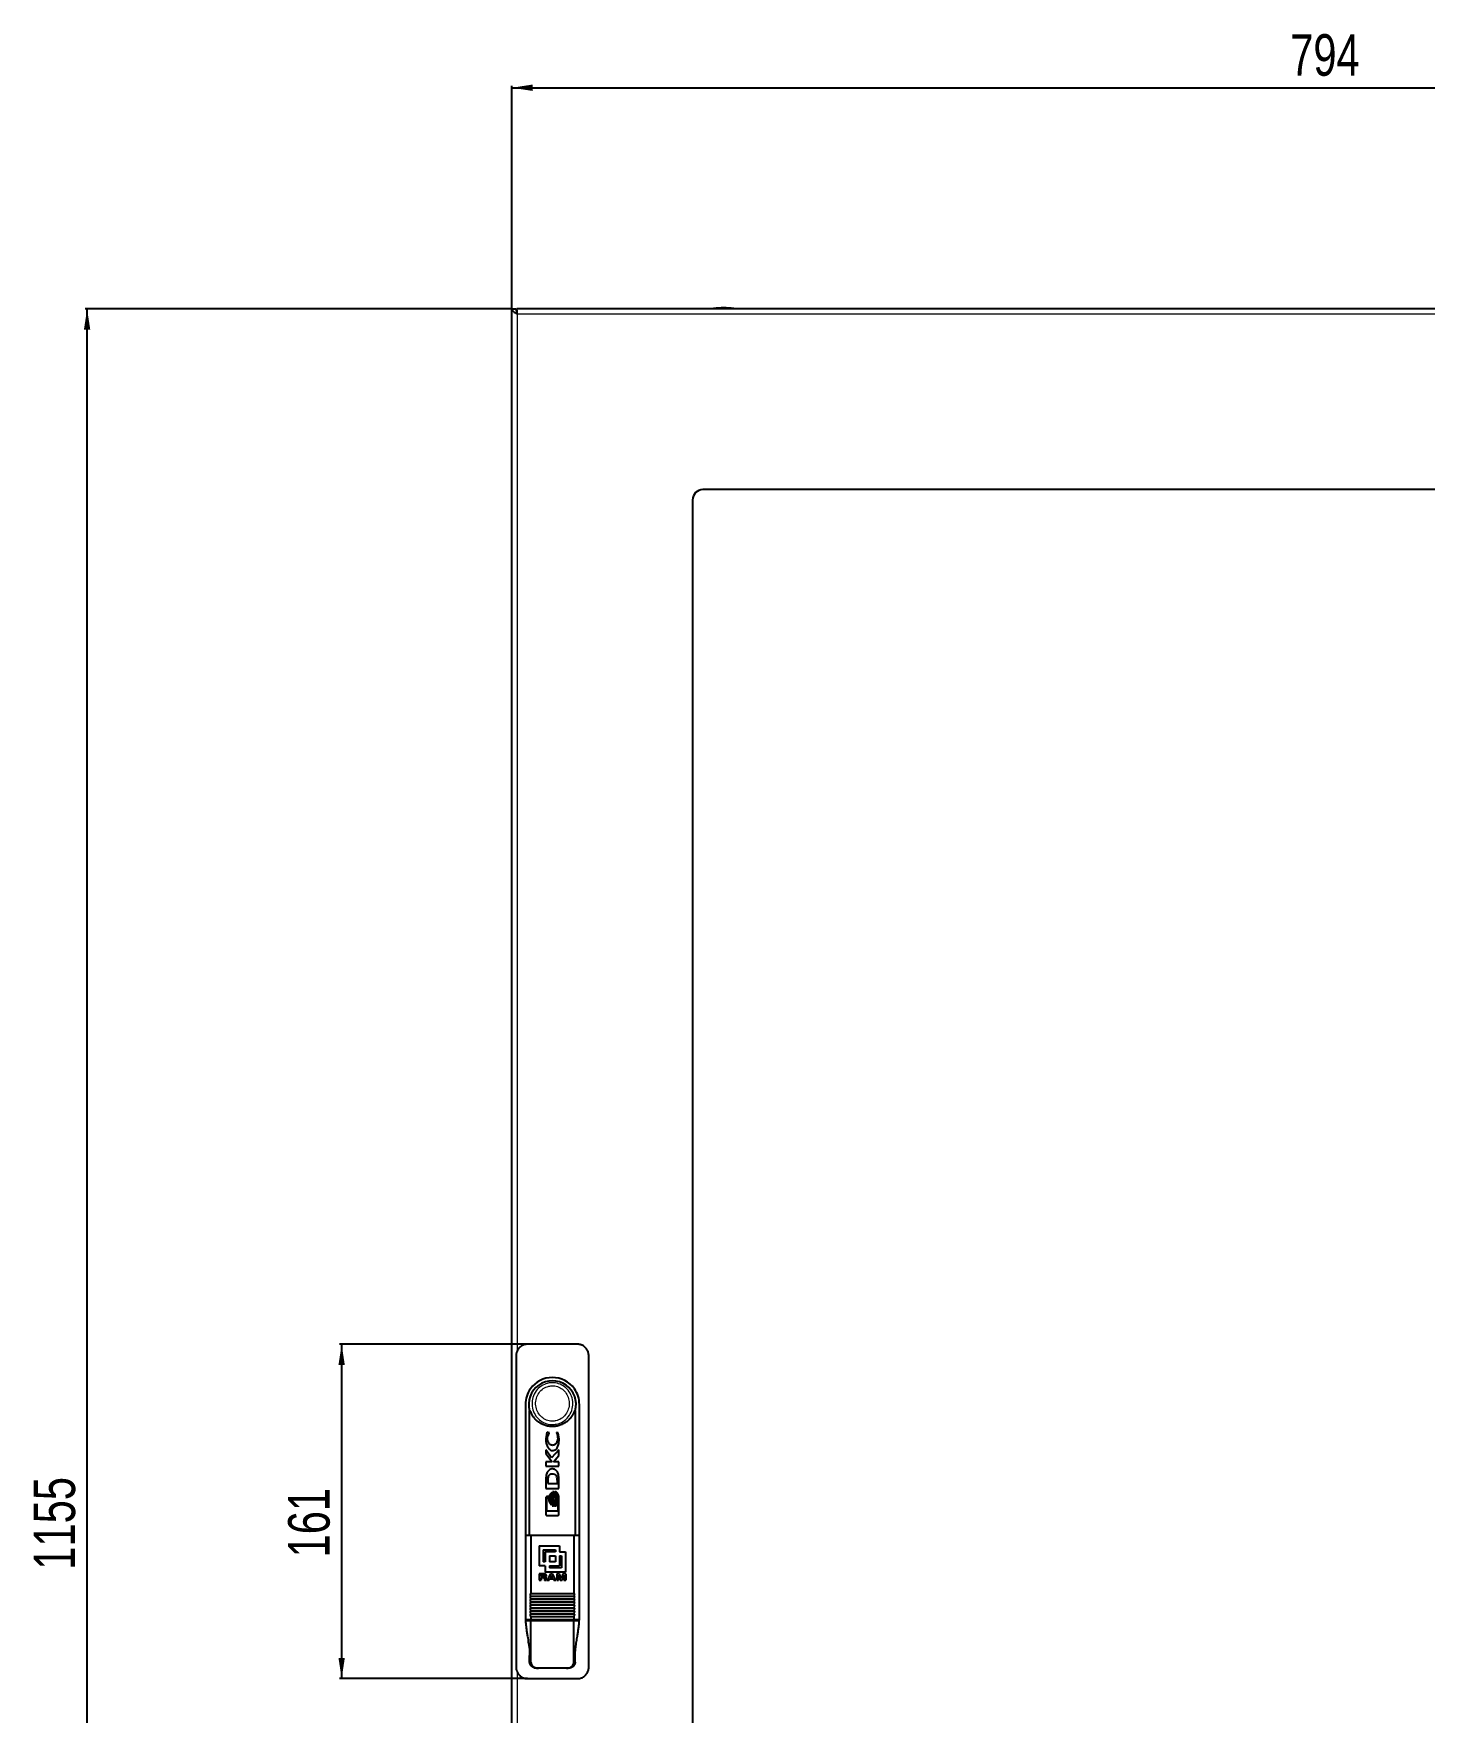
# Model space of a CAD drawing. Header units: millimetres. Extents: x -760 to 1814, y -649 to 978.
# Drawn here: x -760 to -90, y 96 to 905 of the extents above; entities that cross this region are included whole.
import ezdxf

# ---------------------------------------------------------------- set-up
doc = ezdxf.new("R2010")
doc.units = ezdxf.units.MM
doc.layers.add('FORMAT', color=7, linetype='Continuous')
doc.styles.add('SLDTEXTSTYLE0', font='TXT', dxfattribs={"width": 0.75})
doc.dimstyles.new('SLDDIMSTYLE0', dxfattribs={"dimtxt": 20, "dimasz": 10, "dimexe": 0, "dimexo": 0.0625, "dimgap": 5, "dimtad": 2, "dimdec": 1, "dimrnd": 1e-09, "dimzin": 12, "dimdsep": 46, "dimtxsty": 'SLDTEXTSTYLE0', "dimsah": 1, "dimcen": 0.09, "dimadec": 0, "dimazin": 3, "dimtfac": 1, "dimtofl": 0, "dimtmove": 0, "dimatfit": 3, "dimfxl": 0, "dimfrac": 2, "dimtolj": 1, "dimtzin": 12, "dimarcsym": 0})

# ---------------------------------------------------------------- blocks, each defined once
blk = doc.blocks.new('_D')
at = {"layer": 'FORMAT'}
for p, q in [((-529.84, 771.93), (-529.84, 879.42)), ((-529.84, 878.42), (264.16, 878.42)), ((264.16, 771.93), (264.16, 879.42))]:
    blk.add_line(p, q, dxfattribs=at)
for points in [[(-529.84, 878.42), (-519.84, 876.88), (-519.84, 879.96)], [(264.16, 878.42), (254.16, 879.96), (254.16, 876.88)]]:
    blk.add_solid(points, dxfattribs=at)
at = {"layer": 'FORMAT', "insert": (-155.01, 904.2), "char_height": 20, "attachment_point": 1, "style": 'SLDTEXTSTYLE0'}
blk.add_mtext('794', dxfattribs=at)
blk = doc.blocks.new('_D_1')
at = {"layer": 'FORMAT'}
for p, q in [((-529.85, 771.92), (-735.44, 771.92)), ((-734.44, -383.08), (-734.44, 771.92)), ((-529.85, -383.08), (-735.44, -383.08))]:
    blk.add_line(p, q, dxfattribs=at)
for points in [[(-734.44, 771.92), (-735.97, 761.92), (-732.9, 761.92)], [(-734.44, -383.08), (-732.9, -373.08), (-735.97, -373.08)]]:
    blk.add_solid(points, dxfattribs=at)
at = {"layer": 'FORMAT', "insert": (-760.22, 164.87), "char_height": 20, "attachment_point": 1, "rotation": 90, "style": 'SLDTEXTSTYLE0'}
blk.add_mtext('1155', dxfattribs=at)
blk = doc.blocks.new('_D_4')
at = {"layer": 'FORMAT'}
for p, q in [((-522.35, 273.42), (-612.85, 273.42)), ((-611.85, 273.42), (-611.85, 112.42)), ((-522.35, 112.42), (-612.85, 112.42))]:
    blk.add_line(p, q, dxfattribs=at)
for points in [[(-611.85, 273.42), (-613.38, 263.42), (-610.31, 263.42)], [(-611.85, 112.42), (-610.31, 122.42), (-613.38, 122.42)]]:
    blk.add_solid(points, dxfattribs=at)
at = {"layer": 'FORMAT', "insert": (-637.63, 170.76), "char_height": 20, "attachment_point": 1, "rotation": 90, "style": 'SLDTEXTSTYLE0'}
blk.add_mtext('161', dxfattribs=at)

msp = doc.modelspace()

# ---------------------------------------------------------------- linework, layer by layer
at = {"color": 7, "linetype": 'Continuous', "lineweight": 25}
for p, q in [((-529.84, 771.92), (-527.84, 771.92)), ((-529.84, -383.08), (-529.84, 771.92)), ((261.86, 771.92), (-527.54, 771.92)), ((-527.54, 770.19), (-527.54, 771.92)), ((-442.84, 679.92), (-442.84, -291.08)), ((172.16, 684.92), (-437.84, 684.92)), ((-527.84, 267.92), (-527.84, 117.92)), ((-498.34, 273.42), (-522.34, 273.42)), ((-492.84, 117.92), (-492.84, 267.92)), ((-523.34, 244.42), (-523.34, 141.42)), ((-497.34, 141.42), (-497.34, 244.42)), ((-521.34, 181.42), (-521.34, 241.42)), ((-521.34, 241.42), (-521.34, 241.42)), ((-499.34, 241.42), (-499.34, 181.42)), ((-499.34, 241.42), (-499.34, 241.42)), ((-513.04, 231.1), (-513.57, 227.94)), ((-511.95, 230.72), (-513.04, 231.1)), ((-511.95, 230.43), (-511.95, 230.72)), ((-507.55, 230.7), (-508.36, 230.98)), ((-508.36, 230.98), (-508.36, 230.75)), ((-507.11, 227.92), (-507.55, 230.7)), ((-510.7, 218.75), (-513.49, 222.55)), ((-513.49, 222.55), (-513.49, 220.86)), ((-513.49, 220.86), (-510.53, 216.86)), ((-507.2, 222.64), (-510.7, 218.75)), ((-509.84, 216.86), (-507.2, 219.9)), ((-507.2, 219.9), (-507.2, 222.64)), ((-510.53, 216.86), (-513.49, 216.86)), ((-513.49, 216.86), (-513.49, 214.64)), ((-513.49, 214.64), (-507.2, 214.64)), ((-507.2, 216.86), (-509.84, 216.86)), ((-507.22, 209.06), (-507.4, 210.68)), ((-507.2, 214.64), (-507.2, 216.86)), ((-513.48, 208.24), (-513.48, 204)), ((-513.48, 204), (-507.19, 204)), ((-512.52, 208.9), (-512.61, 207.93)), ((-512.61, 207.93), (-512.61, 206.37)), ((-512.61, 206.37), (-507.97, 206.37)), ((-509.64, 202.3), (-510.31, 202.3)), ((-508.55, 202.3), (-509.25, 202.3)), ((-507.97, 206.37), (-507.97, 207.79)), ((-507.19, 208.06), (-507.22, 209.06)), ((-507.19, 208.04), (-507.19, 208.06)), ((-507.19, 208.02), (-507.19, 208.04)), ((-507.19, 204), (-507.19, 208.02)), ((-513.49, 199.42), (-513.49, 191.57)), ((-512.98, 193.03), (-512.98, 199.28)), ((-512.98, 199.28), (-512.39, 199.28)), ((-512.39, 200.07), (-512.83, 200.07)), ((-512.39, 199.28), (-512.39, 200.07)), ((-510.67, 196.1), (-510.4, 196.24)), ((-510.38, 201.77), (-510.61, 201.92)), ((-510.47, 195.63), (-509.79, 195.63)), ((-510.25, 196.35), (-510.01, 196.63)), ((-510.01, 201.37), (-510.24, 201.65)), ((-509.9, 199), (-509.63, 200.56)), ((-509.62, 197.43), (-509.9, 199)), ((-509.63, 200.56), (-509.86, 201.12)), ((-509.85, 196.87), (-509.62, 197.43)), ((-509.4, 195.63), (-508.7, 195.63)), ((-507.68, 196.71), (-507.68, 193.03)), ((-507.2, 191.57), (-507.2, 199.42)), ((-507.68, 193.03), (-512.98, 193.03)), ((-512.83, 190.92), (-507.85, 190.92)), ((-523.31, 181.42), (-523.31, 140.92)), ((-523.31, 181.42), (-520.68, 181.42)), ((-520.68, 181.42), (-500, 181.42)), ((-520.68, 181.42), (-520.68, 153.42)), ((-500, 181.42), (-500, 153.42)), ((-500, 181.42), (-497.38, 181.42)), ((-497.38, 181.42), (-497.38, 140.92)), ((-516.68, 176.42), (-506.92, 176.42)), ((-516.68, 176.42), (-516.68, 166.66)), ((-514.73, 174.47), (-514.73, 168.61)), ((-514.73, 174.47), (-508.88, 174.47)), ((-508.88, 173.49), (-513.76, 173.49)), ((-513.76, 173.49), (-513.76, 168.61)), ((-511.8, 171.54), (-511.8, 168.61)), ((-511.8, 171.54), (-508.88, 171.54)), ((-508.88, 174.47), (-508.88, 173.49)), ((-508.88, 171.54), (-508.88, 168.61)), ((-506.92, 176.42), (-506.92, 173.49)), ((-506.92, 173.49), (-504, 173.49)), ((-506.92, 171.54), (-506.92, 166.66)), ((-506.92, 171.54), (-505.95, 171.54)), ((-505.95, 171.54), (-505.95, 165.69)), ((-504, 173.49), (-504, 163.73)), ((-513.76, 166.66), (-516.68, 166.66)), ((-514.62, 162.86), (-516.68, 162.86)), ((-516.68, 162.86), (-516.68, 159.89)), ((-515.81, 162.36), (-515.81, 161.57)), ((-515.81, 162.36), (-514.74, 162.36)), ((-513.76, 168.61), (-514.73, 168.61)), ((-513.76, 166.66), (-513.76, 163.73)), ((-504, 163.73), (-513.76, 163.73)), ((-511.3, 162.86), (-512.84, 159.89)), ((-508.88, 168.61), (-511.8, 168.61)), ((-511.8, 166.66), (-511.8, 165.69)), ((-511.8, 166.66), (-506.92, 166.66)), ((-505.95, 165.69), (-511.8, 165.69)), ((-511.38, 160.99), (-510.79, 162.26)), ((-510.28, 162.86), (-511.3, 162.86)), ((-510.79, 162.26), (-510.19, 160.99)), ((-508.72, 159.89), (-510.28, 162.86)), ((-506.95, 162.86), (-508.27, 162.86)), ((-508.27, 162.86), (-508.27, 159.89)), ((-507.43, 162.29), (-507.43, 159.89)), ((-507.43, 162.29), (-506.55, 159.89)), ((-506.1, 160.6), (-506.95, 162.86)), ((-505.25, 162.86), (-506.1, 160.6)), ((-505.64, 159.89), (-504.76, 162.29)), ((-503.93, 162.86), (-505.25, 162.86)), ((-504.76, 162.29), (-504.76, 159.89)), ((-503.93, 162.86), (-503.93, 159.89)), ((-516.68, 159.89), (-515.81, 159.89)), ((-514.78, 161.57), (-515.81, 161.57)), ((-515.81, 161.07), (-515.81, 159.89)), ((-515.81, 161.07), (-514.88, 161.07)), ((-514.24, 160.59), (-514.23, 160.27)), ((-514.1, 159.89), (-513.14, 159.89)), ((-513.31, 160.32), (-513.33, 160.68)), ((-513.31, 160.32), (-513.31, 160.31)), ((-513.14, 159.98), (-513.14, 159.89)), ((-512.84, 159.89), (-511.9, 159.89)), ((-511.9, 159.89), (-511.62, 160.5)), ((-511.62, 160.5), (-509.95, 160.5)), ((-510.19, 160.99), (-511.38, 160.99)), ((-509.95, 160.5), (-509.65, 159.89)), ((-509.65, 159.89), (-508.72, 159.89)), ((-508.27, 159.89), (-507.43, 159.89)), ((-506.55, 159.89), (-505.64, 159.89)), ((-504.76, 159.89), (-503.93, 159.89)), ((-520.94, 153.32), (-520.74, 153.32)), ((-499.94, 153.32), (-520.74, 153.32)), ((-499.94, 151.92), (-520.74, 151.92)), ((-499.94, 150.52), (-520.74, 150.52)), ((-499.94, 149.12), (-520.74, 149.12)), ((-499.94, 147.72), (-520.74, 147.72)), ((-499.94, 146.32), (-520.74, 146.32)), ((-499.94, 153.32), (-499.74, 153.32)), ((-499.94, 151.92), (-499.74, 151.92)), ((-499.94, 150.52), (-499.74, 150.52)), ((-499.94, 149.12), (-499.74, 149.12)), ((-499.94, 147.72), (-499.74, 147.72)), ((-499.94, 146.32), (-499.74, 146.32)), ((-523.31, 140.92), (-520.68, 140.92)), ((-523.31, 140.42), (-520.68, 140.42)), ((-521.34, 140.42), (-521.34, 140.92)), ((-499.94, 144.92), (-520.74, 144.92)), ((-499.94, 143.52), (-520.74, 143.52)), ((-520.68, 142.22), (-520.68, 140.92)), ((-520.68, 140.92), (-500, 140.92)), ((-520.68, 120.42), (-520.68, 140.42)), ((-520.68, 140.42), (-500, 140.42)), ((-500, 142.22), (-500, 140.92)), ((-500, 140.92), (-497.38, 140.92)), ((-500, 120.42), (-500, 140.42)), ((-500, 140.42), (-497.38, 140.42)), ((-499.94, 144.92), (-499.74, 144.92)), ((-499.94, 143.52), (-499.74, 143.52)), ((-499.34, 140.92), (-499.34, 140.42)), ((-521.3, 120.42), (-521.3, 123.51)), ((-499.38, 120.42), (-499.38, 123.51)), ((-517.07, 117.42), (-518, 117.42)), ((-503.61, 117.42), (-517.07, 117.42)), ((-502.68, 117.42), (-503.61, 117.42)), ((-522.34, 112.42), (-498.34, 112.42))]:
    msp.add_line(p, q, dxfattribs=at)
at = {"color": 8, "linetype": 'Continuous', "lineweight": 18}
for p, q in [((261.56, 769.32), (-527.24, 769.32)), ((-527.24, 769.32), (-527.24, 270.41)), ((-427.84, 772.05), (-432.7, 772.05)), ((-427.84, 772.17), (-432.59, 772.17)), ((-423.09, 772.17), (-427.84, 772.17)), ((-422.98, 772.05), (-427.84, 772.05)), ((-520.68, 153.42), (-500, 153.42)), ((-527.24, 115.45), (-527.24, -380.48)), ((-521.3, 120.42), (-520.68, 120.42)), ((-500, 120.42), (-499.38, 120.42))]:
    msp.add_line(p, q, dxfattribs=at)
at = {"color": 7, "linetype": 'Continuous', "lineweight": 25}
for centre, radius, start, end in [((-432.58, 772.05), 0.126, 96.02558, 180), ((-406.94, 771.98), 25.77, 179.86102, 180.13898), ((-427.84, 727.17), 45.25, 90.0016, 96.02558), ((-427.84, 727.17), 45.25, 83.97442, 89.9984), ((-423.1, 772.05), 0.126, 0, 83.97442), ((-448.75, 771.98), 25.77, 359.86102, 0.13898), ((-437.84, 679.92), 5, 90, 180), ((-510.34, 244.42), 13, 144.60565, 180), ((-510.34, 244.42), 11.4, 344.74488, 195.25752), ((-510.34, 244.42), 13, 35.39435, 144.60565), ((-510.34, 244.42), 13, 0, 35.39435), ((-510.34, 141.42), 13, 180, 184.41172), ((-510.34, 141.42), 13, 355.58829, 0)]:
    msp.add_arc(centre, radius, start, end, dxfattribs=at)
for points, knots in [([(-529.84, 771.92), (-529.84, 771.81), (-529.82, 771.7), (-529.76, 771.49), (-529.71, 771.38), (-529.58, 771.16), (-529.5, 771.05), (-529.31, 770.84), (-529.2, 770.73), (-528.96, 770.51), (-528.82, 770.4), (-528.54, 770.19), (-528.39, 770.08), (-527.92, 769.75), (-527.58, 769.54), (-527.24, 769.32)], [0, 0, 0, 0, 0.125, 0.125, 0.25, 0.25, 0.375, 0.375, 0.5, 0.5, 0.625, 0.625, 0.75, 0.75, 1, 1, 1, 1]), ([(-527.84, 771.92), (-527.84, 771.49), (-527.78, 771.06), (-527.55, 770.19), (-527.4, 769.76), (-527.24, 769.32)], [0, 0, 0, 0, 0.5, 0.5, 1, 1, 1, 1]), ([(-527.24, 769.32), (-527.27, 769.66), (-527.29, 770), (-527.34, 770.63), (-527.37, 770.92), (-527.42, 771.4), (-527.44, 771.59), (-527.49, 771.85), (-527.52, 771.92), (-527.54, 771.92)], [0, 0, 0, 0, 0.25, 0.25, 0.5, 0.5, 0.75, 0.75, 1, 1, 1, 1]), ([(-522.34, 273.42), (-522.49, 273.42), (-522.8, 273.41), (-523.26, 273.35), (-523.71, 273.25), (-524.11, 273.14), (-524.52, 272.98), (-524.93, 272.78), (-525.38, 272.52), (-525.76, 272.24), (-526.17, 271.88), (-526.6, 271.43), (-526.96, 270.93), (-527.27, 270.39), (-527.52, 269.83), (-527.68, 269.26), (-527.79, 268.73), (-527.83, 268.33), (-527.84, 268.02), (-527.84, 267.92)], [0, 0, 0, 0, 0.053023, 0.106463, 0.160421, 0.214809, 0.248565, 0.313564, 0.373339, 0.429609, 0.475267, 0.562923, 0.644347, 0.690005, 0.777661, 0.859085, 0.894152, 0.964595, 1, 1, 1, 1]), ([(-492.84, 267.92), (-492.84, 268), (-492.84, 268.23), (-492.88, 268.61), (-492.95, 269.07), (-493.05, 269.44), (-493.22, 269.96), (-493.47, 270.53), (-493.81, 271.05), (-494.18, 271.54), (-494.61, 271.99), (-495.1, 272.37), (-495.55, 272.67), (-495.96, 272.89), (-496.45, 273.1), (-496.83, 273.21), (-497.25, 273.32), (-497.73, 273.4), (-498.14, 273.42), (-498.34, 273.42)], [0, 0, 0, 0, 0.026361, 0.079299, 0.132997, 0.187473, 0.214842, 0.321014, 0.402187, 0.429556, 0.535729, 0.616903, 0.644273, 0.72354, 0.777239, 0.831716, 0.859086, 0.929219, 1, 1, 1, 1]), ([(-499.34, 241.42), (-499.35, 241.4), (-499.37, 241.32), (-499.42, 241.22), (-499.49, 241.15), (-499.55, 241.12), (-499.61, 241.12), (-499.65, 241.13), (-499.69, 241.16), (-499.73, 241.17), (-499.75, 241.21), (-499.78, 241.2), (-499.81, 241.16), (-499.89, 241.02), (-499.98, 240.81), (-500.11, 240.52), (-500.25, 240.18), (-500.44, 239.78), (-500.65, 239.39), (-500.9, 238.96), (-501.24, 238.44), (-501.7, 237.84), (-502.11, 237.36), (-502.48, 236.99), (-502.9, 236.59), (-503.47, 236.11), (-504.21, 235.58), (-504.87, 235.19), (-505.42, 234.92), (-505.97, 234.66), (-506.69, 234.38), (-507.58, 234.12), (-508.34, 233.96), (-508.96, 233.88), (-509.58, 233.81), (-510.3, 233.78), (-511.19, 233.82), (-511.98, 233.9), (-512.65, 234.03), (-513.31, 234.18), (-514.01, 234.39), (-514.59, 234.62), (-515.12, 234.85), (-515.46, 235.01), (-515.88, 235.24), (-516.19, 235.42), (-516.72, 235.75), (-517.3, 236.18), (-517.97, 236.75), (-518.52, 237.31), (-518.93, 237.79), (-519.25, 238.19), (-519.55, 238.61), (-519.88, 239.13), (-520.13, 239.58), (-520.3, 239.92), (-520.4, 240.13), (-520.51, 240.36), (-520.61, 240.62), (-520.72, 240.86), (-520.8, 241.03), (-520.85, 241.13), (-520.89, 241.18), (-520.91, 241.21), (-520.94, 241.19), (-520.98, 241.16), (-521.04, 241.13), (-521.1, 241.12), (-521.16, 241.13), (-521.2, 241.16), (-521.24, 241.2), (-521.29, 241.27), (-521.32, 241.37), (-521.34, 241.42)], [0, 0, 0, 0, 0.007429, 0.022366, 0.037562, 0.053017, 0.060786, 0.067374, 0.073961, 0.080589, 0.08425, 0.085866, 0.088472, 0.091878, 0.103753, 0.109329, 0.120579, 0.137541, 0.148867, 0.160012, 0.182366, 0.204942, 0.227741, 0.239178, 0.252537, 0.279364, 0.306563, 0.334141, 0.347993, 0.361602, 0.38893, 0.41664, 0.44474, 0.458856, 0.47264, 0.500321, 0.523672, 0.552117, 0.571185, 0.585017, 0.612793, 0.636229, 0.640975, 0.664789, 0.669571, 0.683938, 0.697687, 0.7253, 0.748604, 0.777009, 0.796056, 0.805201, 0.823525, 0.841971, 0.860539, 0.869844, 0.87594, 0.882036, 0.892761, 0.900541, 0.906874, 0.910301, 0.913, 0.914838, 0.9167, 0.924526, 0.932352, 0.948085, 0.955997, 0.963249, 0.970501, 0.985183, 1, 1, 1, 1]), ([(-513.57, 227.94), (-513.54, 227.35), (-513.49, 226.17), (-512.99, 224.46), (-512.25, 223.15), (-511.42, 222.5), (-510.87, 222.27), (-510.57, 222.24), (-510.42, 222.23)], [0, 0, 0, 0, 0.250282, 0.499393, 0.748791, 0.874699, 0.937286, 1, 1, 1, 1]), ([(-512.74, 228), (-512.71, 228.44), (-512.65, 229.31), (-512.19, 230.06), (-511.95, 230.43)], [0, 0, 0, 0, 0.500963, 1, 1, 1, 1]), ([(-510.27, 224.74), (-510.46, 224.76), (-510.83, 224.79), (-511.35, 225.05), (-511.79, 225.4), (-512.26, 225.99), (-512.66, 226.87), (-512.72, 227.62), (-512.74, 228)], [0, 0, 0, 0, 0.124416, 0.248357, 0.373982, 0.500169, 0.7494, 1, 1, 1, 1]), ([(-510.42, 222.23), (-510.11, 222.26), (-509.5, 222.31), (-508.67, 222.78), (-508.06, 223.48), (-507.51, 224.58), (-507.17, 226.09), (-507.13, 227.31), (-507.11, 227.92)], [0, 0, 0, 0, 0.125262, 0.250124, 0.375384, 0.500707, 0.750322, 1, 1, 1, 1]), ([(-507.8, 228), (-507.83, 227.62), (-507.88, 226.87), (-508.28, 226), (-508.74, 225.41), (-509.18, 225.05), (-509.7, 224.79), (-510.08, 224.76), (-510.27, 224.74)], [0, 0, 0, 0, 0.249965, 0.497821, 0.623014, 0.748581, 0.874284, 1, 1, 1, 1]), ([(-508.36, 230.75), (-508.19, 230.3), (-507.86, 229.42), (-507.82, 228.47), (-507.8, 228)], [0, 0, 0, 0, 0.500084, 1, 1, 1, 1]), ([(-512.83, 211.77), (-512.96, 211.5), (-513.22, 210.95), (-513.42, 209.75), (-513.46, 208.84), (-513.48, 208.24)], [0, 0, 0, 0, 0.249362, 0.499672, 1, 1, 1, 1]), ([(-507.4, 210.68), (-507.49, 210.98), (-507.67, 211.58), (-508.18, 212.37), (-508.87, 213.01), (-509.72, 213.41), (-510.67, 213.45), (-511.57, 213.14), (-512.3, 212.54), (-512.65, 212.03), (-512.83, 211.77)], [0, 0, 0, 0, 0.125557, 0.25014, 0.375477, 0.500068, 0.624419, 0.749377, 0.874071, 1, 1, 1, 1]), ([(-510.32, 210.92), (-510.6, 210.91), (-511.03, 210.9), (-511.57, 210.72), (-511.92, 210.47), (-512.17, 210.12), (-512.38, 209.6), (-512.47, 209.18), (-512.52, 208.9)], [0, 0, 0, 0, 0.249432, 0.37514, 0.499356, 0.623458, 0.749245, 1, 1, 1, 1]), ([(-507.97, 207.79), (-507.98, 208.16), (-508, 208.91), (-508.2, 209.87), (-508.68, 210.47), (-509.35, 210.87), (-509.93, 210.9), (-510.32, 210.92)], [0, 0, 0, 0, 0.248427, 0.497372, 0.622903, 0.74851, 1, 1, 1, 1]), ([(-510.31, 202.3), (-510.18, 202.21), (-509.93, 202.03), (-509.55, 201.53), (-509.09, 200.55), (-509.02, 199.62), (-508.97, 199)], [0, 0, 0, 0, 0.1256783, 0.2511395, 0.5015899, 1, 1, 1, 1]), ([(-508.3, 199), (-508.34, 199.62), (-508.41, 200.54), (-508.88, 201.53), (-509.25, 202.03), (-509.51, 202.21), (-509.64, 202.3)], [0, 0, 0, 0, 0.496168, 0.747703, 0.874111, 1, 1, 1, 1]), ([(-509.25, 202.3), (-509.12, 202.21), (-508.86, 202.03), (-508.49, 201.53), (-508.02, 200.55), (-507.95, 199.62), (-507.9, 199)], [0, 0, 0, 0, 0.125677, 0.251137, 0.501585, 1, 1, 1, 1]), ([(-507.2, 199.42), (-507.22, 199.69), (-507.27, 200.24), (-507.56, 201.01), (-507.88, 201.61), (-508.21, 202.06), (-508.44, 202.22), (-508.55, 202.3)], [0, 0, 0, 0, 0.249822, 0.49931, 0.748741, 0.874879, 1, 1, 1, 1]), ([(-512.83, 200.07), (-512.91, 200.06), (-513.08, 200.04), (-513.3, 199.89), (-513.42, 199.71), (-513.48, 199.55), (-513.48, 199.46), (-513.49, 199.42)], [0, 0, 0, 0, 0.249445, 0.498999, 0.74851, 0.873859, 1, 1, 1, 1]), ([(-510.61, 201.92), (-510.74, 201.86), (-511, 201.73), (-511.41, 201.32), (-511.76, 200.69), (-512.02, 199.86), (-512.04, 199.29), (-512.06, 199)], [0, 0, 0, 0, 0.1246, 0.248977, 0.500405, 0.749333, 1, 1, 1, 1]), ([(-512.06, 199), (-512.05, 198.72), (-512.02, 198.16), (-511.78, 197.34), (-511.44, 196.72), (-511.04, 196.3), (-510.79, 196.17), (-510.67, 196.1)], [0, 0, 0, 0, 0.2487307, 0.4973773, 0.750528, 0.8752331, 1, 1, 1, 1]), ([(-511.55, 199), (-511.5, 199.52), (-511.43, 200.3), (-510.97, 201.26), (-510.58, 201.6), (-510.38, 201.77)], [0, 0, 0, 0, 0.4989654, 0.749922, 1, 1, 1, 1]), ([(-510.4, 196.24), (-510.59, 196.41), (-510.98, 196.76), (-511.43, 197.71), (-511.5, 198.49), (-511.55, 199)], [0, 0, 0, 0, 0.249575, 0.500842, 1, 1, 1, 1]), ([(-510.24, 201.65), (-510.41, 201.48), (-510.75, 201.12), (-511.14, 200.22), (-511.2, 199.49), (-511.25, 199)], [0, 0, 0, 0, 0.2501927, 0.5001584, 1, 1, 1, 1]), ([(-511.25, 199), (-511.2, 198.52), (-511.14, 197.79), (-510.75, 196.89), (-510.42, 196.53), (-510.25, 196.35)], [0, 0, 0, 0, 0.499584, 0.749527, 1, 1, 1, 1]), ([(-510.74, 199), (-510.71, 199.42), (-510.67, 200.06), (-510.37, 200.85), (-510.13, 201.2), (-510.01, 201.37)], [0, 0, 0, 0, 0.50146, 0.750257, 1, 1, 1, 1]), ([(-510.01, 196.63), (-510.13, 196.8), (-510.37, 197.15), (-510.66, 197.95), (-510.7, 198.58), (-510.74, 199)], [0, 0, 0, 0, 0.250895, 0.500775, 1, 1, 1, 1]), ([(-508.97, 199), (-509.02, 198.35), (-509.1, 197.38), (-509.61, 196.36), (-510.03, 195.86), (-510.32, 195.71), (-510.47, 195.63)], [0, 0, 0, 0, 0.497146, 0.748374, 0.87465, 1, 1, 1, 1]), ([(-509.86, 201.12), (-510.02, 200.79), (-510.36, 200.12), (-510.39, 199.37), (-510.41, 199)], [0, 0, 0, 0, 0.498433, 1, 1, 1, 1]), ([(-510.41, 199), (-510.39, 198.62), (-510.36, 197.87), (-510.02, 197.2), (-509.85, 196.87)], [0, 0, 0, 0, 0.501471, 1, 1, 1, 1]), ([(-509.79, 195.63), (-509.65, 195.71), (-509.36, 195.86), (-508.94, 196.36), (-508.42, 197.38), (-508.35, 198.35), (-508.3, 199)], [0, 0, 0, 0, 0.125292, 0.251009, 0.501049, 1, 1, 1, 1]), ([(-507.9, 199), (-507.95, 198.35), (-508.03, 197.38), (-508.54, 196.36), (-508.96, 195.86), (-509.25, 195.71), (-509.4, 195.63)], [0, 0, 0, 0, 0.497154, 0.74838, 0.874653, 1, 1, 1, 1]), ([(-508.7, 195.63), (-508.59, 195.69), (-508.36, 195.8), (-507.99, 196.16), (-507.81, 196.49), (-507.68, 196.71)], [0, 0, 0, 0, 0.248111, 0.495863, 1, 1, 1, 1]), ([(-513.49, 191.57), (-513.48, 191.53), (-513.48, 191.44), (-513.43, 191.28), (-513.3, 191.1), (-513.08, 190.95), (-512.91, 190.93), (-512.83, 190.92)], [0, 0, 0, 0, 0.125388, 0.250591, 0.500192, 0.749805, 1, 1, 1, 1]), ([(-507.85, 190.92), (-507.77, 190.93), (-507.6, 190.95), (-507.38, 191.1), (-507.26, 191.28), (-507.2, 191.44), (-507.2, 191.53), (-507.2, 191.57)], [0, 0, 0, 0, 0.249437, 0.498997, 0.748516, 0.87386, 1, 1, 1, 1]), ([(-514.09, 161.97), (-514.1, 161.92), (-514.1, 161.84), (-514.16, 161.74), (-514.25, 161.66), (-514.45, 161.57), (-514.64, 161.57), (-514.78, 161.57)], [0, 0, 0, 0, 0.144848, 0.259554, 0.374146, 0.548842, 1, 1, 1, 1]), ([(-514.74, 162.36), (-514.6, 162.36), (-514.42, 162.35), (-514.22, 162.25), (-514.14, 162.16), (-514.1, 162.06), (-514.09, 162), (-514.09, 161.97)], [0, 0, 0, 0, 0.464779, 0.639498, 0.766783, 0.894486, 1, 1, 1, 1]), ([(-513.22, 162.02), (-513.22, 162.12), (-513.24, 162.28), (-513.35, 162.49), (-513.54, 162.66), (-513.96, 162.84), (-514.35, 162.85), (-514.62, 162.86)], [0, 0, 0, 0, 0.149141, 0.264134, 0.378852, 0.560232, 1, 1, 1, 1]), ([(-513.85, 161.33), (-513.74, 161.36), (-513.56, 161.41), (-513.36, 161.58), (-513.25, 161.77), (-513.22, 161.93), (-513.22, 162.01), (-513.22, 162.02)], [0, 0, 0, 0, 0.331473, 0.546481, 0.762526, 0.960277, 1, 1, 1, 1]), ([(-514.88, 161.07), (-514.77, 161.07), (-514.61, 161.06), (-514.43, 161), (-514.35, 160.94), (-514.28, 160.83), (-514.25, 160.71), (-514.25, 160.62), (-514.24, 160.59)], [0, 0, 0, 0, 0.362307, 0.499762, 0.603895, 0.707751, 0.888159, 1, 1, 1, 1]), ([(-514.23, 160.27), (-514.23, 160.24), (-514.22, 160.17), (-514.19, 160.04), (-514.15, 159.95), (-514.11, 159.9), (-514.1, 159.89)], [0, 0, 0, 0, 0.2561394, 0.5126978, 0.9190221, 1, 1, 1, 1]), ([(-513.33, 160.68), (-513.34, 160.79), (-513.36, 160.95), (-513.46, 161.14), (-513.63, 161.26), (-513.77, 161.3), (-513.85, 161.33)], [0, 0, 0, 0, 0.336422, 0.52346, 0.710673, 1, 1, 1, 1]), ([(-513.14, 159.98), (-513.16, 159.99), (-513.22, 160.02), (-513.27, 160.1), (-513.3, 160.2), (-513.31, 160.28), (-513.31, 160.31)], [0, 0, 0, 0, 0.20263, 0.420406, 0.728008, 1, 1, 1, 1]), ([(-520.68, 152.02), (-520.73, 152.24), (-520.79, 152.56), (-520.88, 153), (-520.92, 153.21), (-520.94, 153.32)], [0, 0, 0, 0, 0.499993, 0.749996, 1, 1, 1, 1]), ([(-520.68, 150.62), (-520.73, 150.84), (-520.79, 151.16), (-520.88, 151.6), (-520.92, 151.81), (-520.94, 151.92)], [0, 0, 0, 0, 0.499993, 0.749996, 1, 1, 1, 1]), ([(-520.68, 149.22), (-520.73, 149.44), (-520.79, 149.76), (-520.88, 150.2), (-520.92, 150.41), (-520.94, 150.52)], [0, 0, 0, 0, 0.499993, 0.749996, 1, 1, 1, 1]), ([(-520.68, 147.82), (-520.73, 148.04), (-520.79, 148.36), (-520.88, 148.8), (-520.92, 149.01), (-520.94, 149.12)], [0, 0, 0, 0, 0.499993, 0.749996, 1, 1, 1, 1]), ([(-520.68, 146.42), (-520.73, 146.64), (-520.79, 146.96), (-520.88, 147.4), (-520.92, 147.61), (-520.94, 147.72)], [0, 0, 0, 0, 0.4999933, 0.7499958, 1, 1, 1, 1]), ([(-520.68, 145.02), (-520.73, 145.24), (-520.79, 145.56), (-520.88, 146), (-520.92, 146.21), (-520.94, 146.32)], [0, 0, 0, 0, 0.499993, 0.749996, 1, 1, 1, 1]), ([(-520.74, 153.32), (-520.73, 153.32), (-520.71, 153.33), (-520.7, 153.35), (-520.69, 153.38), (-520.68, 153.41), (-520.68, 153.42), (-520.68, 153.42)], [0, 0, 0, 0, 0.295691, 0.568687, 0.759853, 0.951912, 1, 1, 1, 1]), ([(-520.74, 151.92), (-520.73, 151.92), (-520.71, 151.93), (-520.7, 151.95), (-520.69, 151.98), (-520.68, 152.01), (-520.68, 152.02), (-520.68, 152.02)], [0, 0, 0, 0, 0.295691, 0.568687, 0.759853, 0.951912, 1, 1, 1, 1]), ([(-520.74, 150.52), (-520.73, 150.52), (-520.71, 150.53), (-520.7, 150.55), (-520.69, 150.58), (-520.68, 150.61), (-520.68, 150.62), (-520.68, 150.62)], [0, 0, 0, 0, 0.2956914, 0.5686867, 0.7598531, 0.9519121, 1, 1, 1, 1]), ([(-520.74, 149.12), (-520.73, 149.12), (-520.71, 149.13), (-520.7, 149.15), (-520.69, 149.18), (-520.68, 149.21), (-520.68, 149.22), (-520.68, 149.22)], [0, 0, 0, 0, 0.2956914, 0.5686867, 0.7598531, 0.9519121, 1, 1, 1, 1]), ([(-520.74, 147.72), (-520.73, 147.72), (-520.71, 147.73), (-520.7, 147.75), (-520.69, 147.78), (-520.68, 147.81), (-520.68, 147.82), (-520.68, 147.82)], [0, 0, 0, 0, 0.295691, 0.568687, 0.759853, 0.951912, 1, 1, 1, 1]), ([(-520.74, 146.32), (-520.73, 146.32), (-520.71, 146.33), (-520.7, 146.35), (-520.69, 146.38), (-520.68, 146.41), (-520.68, 146.42), (-520.68, 146.42)], [0, 0, 0, 0, 0.295691, 0.568687, 0.759853, 0.951912, 1, 1, 1, 1]), ([(-500, 152.02), (-501.92, 152.02), (-505.77, 152.02), (-512.7, 152.02), (-517.65, 152.02), (-520.68, 152.02)], [0, 0, 0, 0, 0.280051, 0.560047, 1, 1, 1, 1]), ([(-500, 150.62), (-501.92, 150.62), (-505.77, 150.62), (-512.7, 150.62), (-517.65, 150.62), (-520.68, 150.62)], [0, 0, 0, 0, 0.280051, 0.560047, 1, 1, 1, 1]), ([(-500, 149.22), (-501.92, 149.22), (-505.77, 149.22), (-512.7, 149.22), (-517.65, 149.22), (-520.68, 149.22)], [0, 0, 0, 0, 0.280051, 0.560047, 1, 1, 1, 1]), ([(-500, 147.82), (-501.92, 147.82), (-505.77, 147.82), (-512.7, 147.82), (-517.65, 147.82), (-520.68, 147.82)], [0, 0, 0, 0, 0.280051, 0.560047, 1, 1, 1, 1]), ([(-500, 146.42), (-501.92, 146.42), (-505.77, 146.42), (-512.7, 146.42), (-517.65, 146.42), (-520.68, 146.42)], [0, 0, 0, 0, 0.2800507, 0.5600468, 1, 1, 1, 1]), ([(-500, 153.42), (-500, 153.41), (-500, 153.39), (-499.99, 153.37), (-499.98, 153.34), (-499.96, 153.33), (-499.95, 153.32), (-499.94, 153.32)], [0, 0, 0, 0, 0.1717087, 0.3429843, 0.5250053, 0.735802, 1, 1, 1, 1]), ([(-499.74, 153.32), (-499.76, 153.21), (-499.81, 152.94), (-499.9, 152.51), (-499.96, 152.18), (-500, 152.02)], [0, 0, 0, 0, 0.249996, 0.624995, 1, 1, 1, 1]), ([(-500, 152.02), (-500, 152.01), (-500, 151.99), (-499.99, 151.97), (-499.98, 151.94), (-499.96, 151.93), (-499.95, 151.92), (-499.94, 151.92)], [0, 0, 0, 0, 0.171709, 0.342984, 0.525005, 0.735802, 1, 1, 1, 1]), ([(-499.74, 151.92), (-499.76, 151.81), (-499.81, 151.54), (-499.9, 151.11), (-499.96, 150.78), (-500, 150.62)], [0, 0, 0, 0, 0.249996, 0.624995, 1, 1, 1, 1]), ([(-500, 150.62), (-500, 150.61), (-500, 150.59), (-499.99, 150.57), (-499.98, 150.54), (-499.96, 150.53), (-499.95, 150.52), (-499.94, 150.52)], [0, 0, 0, 0, 0.1717087, 0.3429843, 0.5250053, 0.735802, 1, 1, 1, 1]), ([(-499.74, 150.52), (-499.76, 150.41), (-499.81, 150.14), (-499.9, 149.71), (-499.96, 149.38), (-500, 149.22)], [0, 0, 0, 0, 0.249996, 0.624995, 1, 1, 1, 1]), ([(-500, 149.22), (-500, 149.21), (-500, 149.19), (-499.99, 149.17), (-499.98, 149.14), (-499.96, 149.13), (-499.95, 149.12), (-499.94, 149.12)], [0, 0, 0, 0, 0.171709, 0.342984, 0.525005, 0.735802, 1, 1, 1, 1]), ([(-499.74, 149.12), (-499.76, 149.01), (-499.81, 148.74), (-499.9, 148.31), (-499.96, 147.98), (-500, 147.82)], [0, 0, 0, 0, 0.249996, 0.6249953, 1, 1, 1, 1]), ([(-500, 147.82), (-500, 147.81), (-500, 147.79), (-499.99, 147.77), (-499.98, 147.74), (-499.96, 147.73), (-499.95, 147.72), (-499.94, 147.72)], [0, 0, 0, 0, 0.171709, 0.342984, 0.525005, 0.735802, 1, 1, 1, 1]), ([(-499.74, 147.72), (-499.76, 147.61), (-499.81, 147.34), (-499.9, 146.91), (-499.96, 146.58), (-500, 146.42)], [0, 0, 0, 0, 0.249996, 0.624995, 1, 1, 1, 1]), ([(-500, 146.42), (-500, 146.41), (-500, 146.39), (-499.99, 146.37), (-499.98, 146.34), (-499.96, 146.33), (-499.95, 146.32), (-499.94, 146.32)], [0, 0, 0, 0, 0.171709, 0.342984, 0.525005, 0.735802, 1, 1, 1, 1]), ([(-499.74, 146.32), (-499.76, 146.21), (-499.81, 145.94), (-499.9, 145.51), (-499.96, 145.18), (-500, 145.02)], [0, 0, 0, 0, 0.249996, 0.624995, 1, 1, 1, 1]), ([(-523.31, 140.42), (-523.26, 139.79), (-523.17, 138.53), (-522.95, 136.68), (-522.68, 134.8), (-522.47, 133.52), (-522.37, 132.87)], [0, 0, 0, 0, 0.249645, 0.499697, 0.749684, 1, 1, 1, 1]), ([(-520.68, 143.62), (-520.73, 143.84), (-520.79, 144.16), (-520.88, 144.6), (-520.92, 144.81), (-520.94, 144.92)], [0, 0, 0, 0, 0.499993, 0.749996, 1, 1, 1, 1]), ([(-520.68, 142.22), (-520.73, 142.44), (-520.79, 142.76), (-520.88, 143.2), (-520.92, 143.41), (-520.94, 143.52)], [0, 0, 0, 0, 0.499993, 0.749996, 1, 1, 1, 1]), ([(-520.74, 144.92), (-520.73, 144.92), (-520.71, 144.93), (-520.7, 144.95), (-520.69, 144.98), (-520.68, 145.01), (-520.68, 145.02), (-520.68, 145.02)], [0, 0, 0, 0, 0.295691, 0.568687, 0.759853, 0.951912, 1, 1, 1, 1]), ([(-520.74, 143.52), (-520.73, 143.52), (-520.71, 143.53), (-520.7, 143.55), (-520.69, 143.58), (-520.68, 143.61), (-520.68, 143.62), (-520.68, 143.62)], [0, 0, 0, 0, 0.295691, 0.568687, 0.759853, 0.951912, 1, 1, 1, 1]), ([(-500, 145.02), (-501.92, 145.02), (-505.77, 145.02), (-512.7, 145.02), (-517.65, 145.02), (-520.68, 145.02)], [0, 0, 0, 0, 0.280051, 0.560047, 1, 1, 1, 1]), ([(-500, 143.62), (-501.92, 143.62), (-505.77, 143.62), (-512.7, 143.62), (-517.65, 143.62), (-520.68, 143.62)], [0, 0, 0, 0, 0.280051, 0.560047, 1, 1, 1, 1]), ([(-500, 142.22), (-501.92, 142.22), (-505.77, 142.22), (-512.7, 142.22), (-517.65, 142.22), (-520.68, 142.22)], [0, 0, 0, 0, 0.280051, 0.560047, 1, 1, 1, 1]), ([(-500, 145.02), (-500, 145.01), (-500, 144.99), (-499.99, 144.97), (-499.98, 144.94), (-499.96, 144.93), (-499.95, 144.92), (-499.94, 144.92)], [0, 0, 0, 0, 0.171709, 0.342984, 0.525005, 0.735802, 1, 1, 1, 1]), ([(-499.74, 144.92), (-499.76, 144.81), (-499.81, 144.54), (-499.9, 144.11), (-499.96, 143.78), (-500, 143.62)], [0, 0, 0, 0, 0.249996, 0.624995, 1, 1, 1, 1]), ([(-500, 143.62), (-500, 143.61), (-500, 143.59), (-499.99, 143.57), (-499.98, 143.54), (-499.96, 143.53), (-499.95, 143.52), (-499.94, 143.52)], [0, 0, 0, 0, 0.171709, 0.342984, 0.525005, 0.735802, 1, 1, 1, 1]), ([(-499.74, 143.52), (-499.76, 143.41), (-499.81, 143.14), (-499.9, 142.71), (-499.96, 142.38), (-500, 142.22)], [0, 0, 0, 0, 0.249996, 0.624995, 1, 1, 1, 1]), ([(-498.31, 132.87), (-498.21, 133.51), (-498, 134.8), (-497.74, 136.67), (-497.52, 138.53), (-497.42, 139.79), (-497.38, 140.42)], [0, 0, 0, 0, 0.249412, 0.4992255, 0.7495239, 1, 1, 1, 1]), ([(-522.37, 132.87), (-522.18, 131.7), (-521.79, 129.33), (-521.36, 126.13), (-521.31, 124.13), (-521.3, 123.51)], [0, 0, 0, 0, 0.401015, 0.812371, 1, 1, 1, 1]), ([(-499.38, 123.51), (-499.37, 124.18), (-499.33, 125.54), (-499.1, 127.81), (-498.74, 130.28), (-498.45, 132.01), (-498.31, 132.87)], [0, 0, 0, 0, 0.200882, 0.40717, 0.701581, 1, 1, 1, 1]), ([(-527.84, 117.92), (-527.84, 117.77), (-527.83, 117.46), (-527.77, 117), (-527.67, 116.55), (-527.54, 116.12), (-527.35, 115.62), (-527.06, 115.07), (-526.71, 114.56), (-526.3, 114.09), (-525.85, 113.67), (-525.38, 113.33), (-524.93, 113.06), (-524.52, 112.86), (-524.03, 112.68), (-523.61, 112.57), (-523.15, 112.48), (-522.75, 112.43), (-522.44, 112.42), (-522.34, 112.42)], [0, 0, 0, 0, 0.053022, 0.106461, 0.160418, 0.214805, 0.260462, 0.348116, 0.429539, 0.475196, 0.562852, 0.644276, 0.678032, 0.743031, 0.802806, 0.859076, 0.894145, 0.964593, 1, 1, 1, 1]), ([(-518, 117.42), (-518.2, 117.43), (-518.6, 117.45), (-519.19, 117.6), (-519.75, 117.85), (-520.24, 118.18), (-520.65, 118.6), (-520.96, 119.05), (-521.17, 119.54), (-521.26, 119.93), (-521.3, 120.23), (-521.3, 120.36), (-521.3, 120.42)], [0, 0, 0, 0, 0.120376, 0.244127, 0.364564, 0.489009, 0.600952, 0.716824, 0.818418, 0.923399, 0.961609, 1, 1, 1, 1]), ([(-520.68, 120.42), (-520.68, 120.28), (-520.66, 119.98), (-520.54, 119.55), (-520.36, 119.14), (-520.11, 118.77), (-519.8, 118.43), (-519.42, 118.12), (-518.97, 117.85), (-518.44, 117.63), (-517.86, 117.48), (-517.38, 117.43), (-517.12, 117.42), (-517.07, 117.42)], [0, 0, 0, 0, 0.083716, 0.170062, 0.253737, 0.339597, 0.428434, 0.519217, 0.621997, 0.726966, 0.847412, 0.970556, 1, 1, 1, 1]), ([(-503.61, 117.42), (-503.36, 117.43), (-502.85, 117.46), (-502.17, 117.65), (-501.56, 117.92), (-501.08, 118.25), (-500.69, 118.63), (-500.38, 119.03), (-500.15, 119.5), (-500.04, 119.9), (-500, 120.21), (-500, 120.35), (-500, 120.42)], [0, 0, 0, 0, 0.144136, 0.292791, 0.408161, 0.526637, 0.623225, 0.722435, 0.819137, 0.919488, 0.959603, 1, 1, 1, 1]), ([(-499.38, 120.42), (-499.39, 120.27), (-499.4, 119.95), (-499.53, 119.49), (-499.73, 119.05), (-499.99, 118.65), (-500.32, 118.3), (-500.72, 117.99), (-501.17, 117.73), (-501.66, 117.55), (-502.17, 117.44), (-502.51, 117.43), (-502.68, 117.42)], [0, 0, 0, 0, 0.094561, 0.191951, 0.286491, 0.383627, 0.481142, 0.581113, 0.686061, 0.793592, 0.895769, 1, 1, 1, 1]), ([(-498.34, 112.42), (-498.26, 112.42), (-498.04, 112.43), (-497.65, 112.46), (-497.2, 112.54), (-496.82, 112.63), (-496.38, 112.78), (-495.95, 112.96), (-495.48, 113.22), (-495.15, 113.43), (-494.72, 113.76), (-494.27, 114.19), (-493.89, 114.68), (-493.55, 115.2), (-493.27, 115.75), (-493.07, 116.33), (-492.94, 116.83), (-492.86, 117.31), (-492.85, 117.72), (-492.84, 117.92)], [0, 0, 0, 0, 0.026361, 0.0793, 0.132999, 0.187476, 0.214847, 0.294113, 0.347812, 0.402289, 0.429659, 0.535832, 0.617007, 0.644377, 0.75055, 0.831725, 0.859095, 0.929223, 1, 1, 1, 1])]:
    msp.add_open_spline(points, degree=3, knots=knots, dxfattribs=at)
at = {"color": 8, "linetype": 'Continuous', "lineweight": 18}
for points, knots in [([(-510.34, 234.72), (-510.74, 234.74), (-512.2, 234.8), (-514.67, 235.57), (-517.34, 237.49), (-519.28, 240.24), (-520.26, 243.53), (-520.12, 247.03), (-518.83, 250.3), (-516.53, 252.91), (-513.85, 254.37), (-510.99, 255), (-508.08, 254.81), (-505.07, 253.54), (-502.61, 251.34), (-500.96, 248.41), (-500.34, 245.01), (-500.86, 241.53), (-502.51, 238.41), (-505.08, 236.08), (-507.86, 234.88), (-509.65, 234.77), (-510.34, 234.72)], [0, 0, 0, 0, 0.01915, 0.070299, 0.121827, 0.174622, 0.228963, 0.28448, 0.340377, 0.39571, 0.449678, 0.484245, 0.535714, 0.587166, 0.639036, 0.692345, 0.747141, 0.802884, 0.858699, 0.913653, 0.967076, 1, 1, 1, 1]), ([(-510.34, 236.36), (-509.77, 236.4), (-508.29, 236.49), (-506, 237.51), (-503.88, 239.49), (-502.53, 242.12), (-502.09, 245.06), (-502.61, 247.92), (-503.96, 250.4), (-505.98, 252.26), (-508.47, 253.34), (-510.88, 253.5), (-513.24, 252.97), (-515.45, 251.73), (-517.34, 249.52), (-518.4, 246.76), (-518.52, 243.81), (-517.71, 241.03), (-516.12, 238.71), (-513.92, 237.08), (-511.88, 236.42), (-510.67, 236.37), (-510.34, 236.36)], [0, 0, 0, 0, 0.032506, 0.085412, 0.140305, 0.196499, 0.252896, 0.308321, 0.361968, 0.413756, 0.464741, 0.515546, 0.549704, 0.603293, 0.658705, 0.7151, 0.771298, 0.826196, 0.879196, 0.930504, 0.981097, 1, 1, 1, 1])]:
    msp.add_open_spline(points, degree=3, knots=knots, dxfattribs=at)

# ---------------------------------------------------------------- dimensions: what is measured, and where the dimension line sits
at = {"layer": 'FORMAT'}
dim = msp.add_linear_dim(base=(264.16, 878.42), p1=(-529.84, 771.92), p2=(264.16, 771.92), dimstyle='SLDDIMSTYLE0', dxfattribs=at)
dim.commit()
dim.dimension.update_dxf_attribs({"geometry": '_D', "text_midpoint": (-132.84, 878.42), "dimtype": 160})
for base, p1, p2, picture, middle in [((-734.44, 771.92), (-529.84, -383.08), (-529.84, 771.92), '_D_1', (-734.44, 194.42)), ((-611.85, 112.42), (-522.34, 273.42), (-522.34, 112.42), '_D_4', (-611.85, 192.92))]:
    dim = msp.add_linear_dim(base=base, p1=p1, p2=p2, angle=90, dimstyle='SLDDIMSTYLE0', dxfattribs=at)
    dim.commit()
    dim.dimension.update_dxf_attribs({"geometry": picture, "text_midpoint": middle, "dimtype": 160})

doc.saveas('drawing.dxf')
